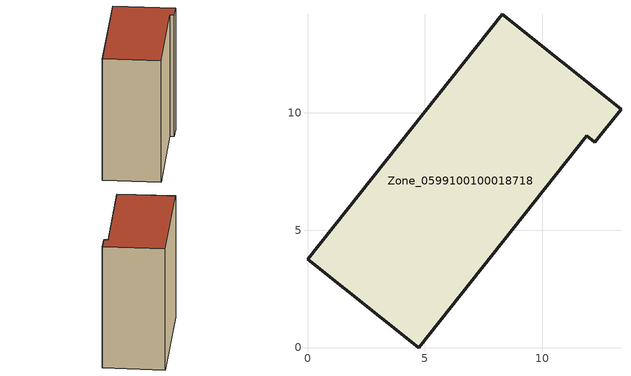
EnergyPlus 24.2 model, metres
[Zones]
Zone_0599100100018718
 floor ground (C_G): 11.91,9.02 4.73,0 0,3.77 8.3,14.2 13.36,10.15 12.25,8.75 z0
 wall outside (C_F): 8.3,14.2 0,3.77 4.73,0 11.91,9.02 12.25,8.75 13.36,10.15 8.3,14.2 z0:13.63
 roof outside (C_R): 12.25,8.75 13.36,10.15 8.3,14.2 0,3.77 4.73,0 11.91,9.02 z13.63
[BUILDING]
Pand.0599100100018718: North Axis=0; Terrain=City; Loads Convergence Tolerance Value=0.04; Temperature Convergence Tolerance Value=0.4; Solar Distribution=FullExterior; Maximum Number of Warmup Days=25; Minimum Number of Warmup Days=1
[Site:Location]
Rotterdam.The.Hague.AP_ZH_NLD Design_Conditions: Latitude=51.96; Longitude=4.45; Time Zone=1; Elevation=-4.5
[SITE:GROUNDTEMPERATURE:BUILDINGSURFACE]
18, 18, 18, 18, 18, 18, 18, 18, 18, 18, 18, 18
[MATERIAL] Thermal Absorptance=0.9; Solar Absorptance=0.7; Visible Absorptance=0.7
Name | Roughness | Thickness | Conductivity | Density | Specific Heat
G.TI.2015-2018 | MediumSmooth | 0.15 | 0.0428571 | 540 | 1210
F.TI.2015-2018 | Rough | 0.3 | 0.0666667 | 1920 | 840
R.TI.2015-2018 | MediumRough | 0.2 | 0.0333333 | 1500 | 1000
[CONSTRUCTION]
C_G: G.TI.2015-2018
C_F: F.TI.2015-2018
C_R: R.TI.2015-2018
[ZONE]
Zone_0599100100018718: Type=1; Multiplier=1; Ceiling Height=Autocalculate; Volume=Autocalculate; Floor Area=autocalculate; Part of Total Floor Area=Yes
[ZONEINFILTRATION:DESIGNFLOWRATE]
Infil_Zone_0599100100018718: Zone or ZoneList or Space or SpaceList=Zone_0599100100018718; Schedule=AlwaysOn; Design Flow Rate Calculation Method=Flow/Area; Flow Rate per Floor Area=0.0015; Constant Term Coefficient=1; Temperature Term Coefficient=0; Velocity Term Coefficient=0; Velocity Squared Term Coefficient=0
[HVACTEMPLATE:ZONE:IDEALLOADSAIRSYSTEM]
Zone_0599100100018718: Maximum Heating Supply Air Temperature=50; Minimum Cooling Supply Air Temperature=13; Maximum Heating Supply Air Humidity Ratio=0.0156; Minimum Cooling Supply Air Humidity Ratio=0.0077; Heating Limit=NoLimit; Cooling Limit=NoLimit; Dehumidification Control Type=ConstantSensibleHeatRatio; Cooling Sensible Heat Ratio=0.7; Dehumidification Setpoint=60; Humidification Control Type=None; Humidification Setpoint=30; Outdoor Air Method=None; Outdoor Air Flow Rate per Person=0.00944; Outdoor Air Flow Rate per Zone Floor Area=0; Outdoor Air Flow Rate per Zone=0; Demand Controlled Ventilation Type=None; Outdoor Air Economizer Type=NoEconomizer; Heat Recovery Type=None; Sensible Heat Recovery Effectiveness=0.7; Latent Heat Recovery Effectiveness=0.65
[ZONECONTROL:THERMOSTAT]
ThermostatControl_Zone_0599100100018718: Zone or ZoneList=Zone_0599100100018718; Control Type Schedule=DualSetpointControlType; Control 1=Thermostat_Zone_0599100100018718; Temperature Difference Between Cutout And Setpoint=0
[THERMOSTATSETPOINT:DUALSETPOINT]
Thermostat_Zone_0599100100018718: Heating Setpoint Temperature Schedule=HeatingSetpoint_Zone_0599100100018718; Cooling Setpoint Temperature Schedule=CoolingSetpoint_Zone_0599100100018718
[SCHEDULE:COMPACT]
HeatingSetpoint_Zone_0599100100018718: Through: 12/31, For: AllDays, Until: 24:00, 21
CoolingSetpoint_Zone_0599100100018718: Through: 12/31, For: AllDays, Until: 24:00, 24
DualSetpointControlType: Through: 12/31, For: AllDays, Until: 24:00, 4
AlwaysOn: Through: 12/31, For: AllDays, Until: 24:00, 1
